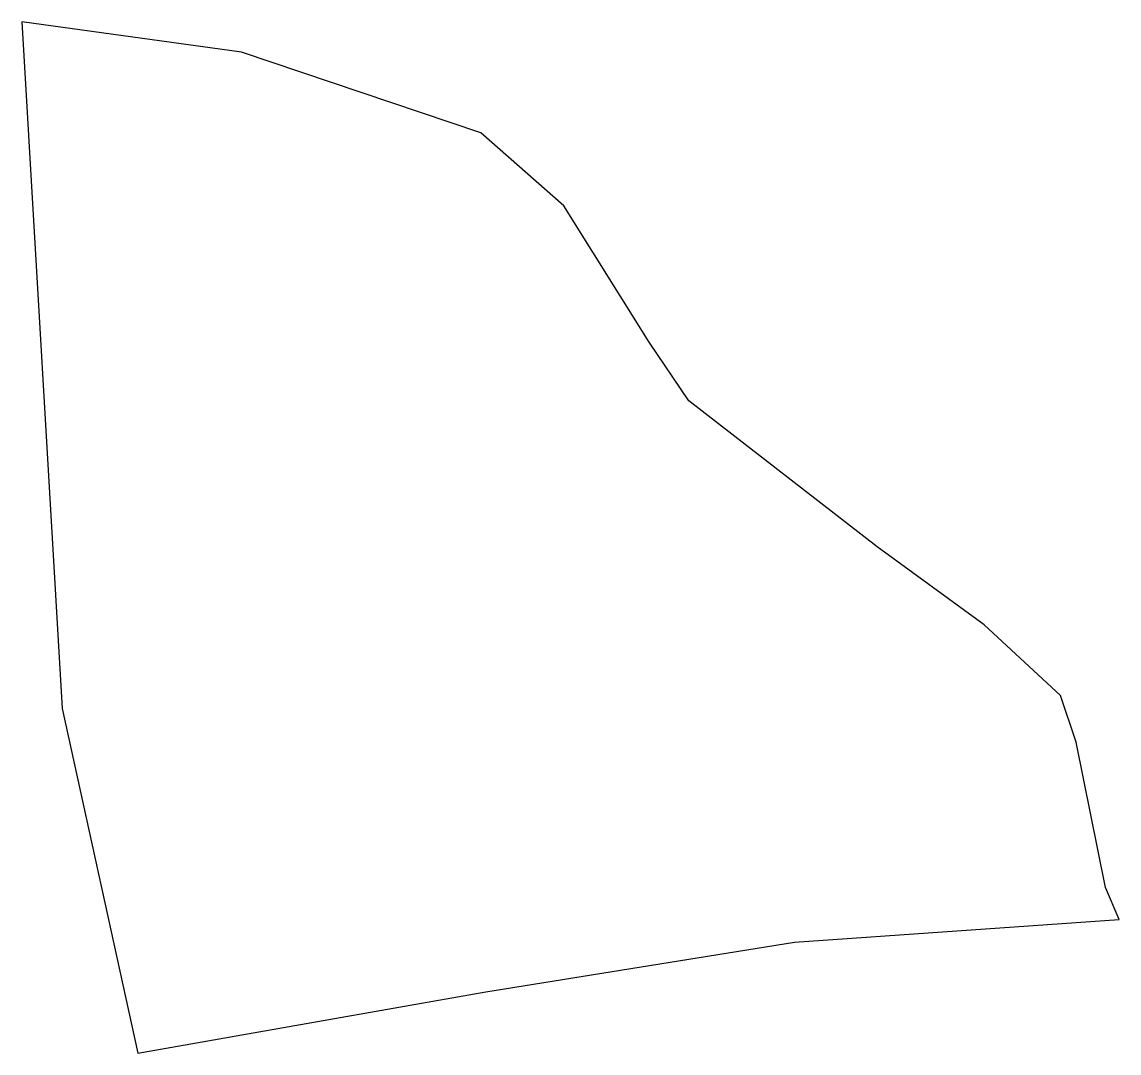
# Model space of a CAD drawing. Header units: millimetres. Extents: x 610000 to 610158, y 1309040 to 1309189.
import ezdxf

# ---------------------------------------------------------------- set-up
doc = ezdxf.new("R2010")
doc.units = ezdxf.units.MM

msp = doc.modelspace()

# ---------------------------------------------------------------- linework, layer by layer
msp.add_lwpolyline([(610016.72, 1309040.06), (610066.96, 1309048.9), (610111.57, 1309056.09), (610158.46, 1309059.34), (610156.49, 1309063.96), (610152.27, 1309084.95), (610149.98, 1309091.7), (610138.95, 1309101.91), (610123.51, 1309113.14), (610096.3, 1309134.25), (610090.6, 1309142.69), (610078.25, 1309162.4), (610066.26, 1309172.96), (610031.67, 1309184.61), (609999.97, 1309188.95), (610005.79, 1309089.83)], close=True)

doc.saveas('drawing.dxf')
